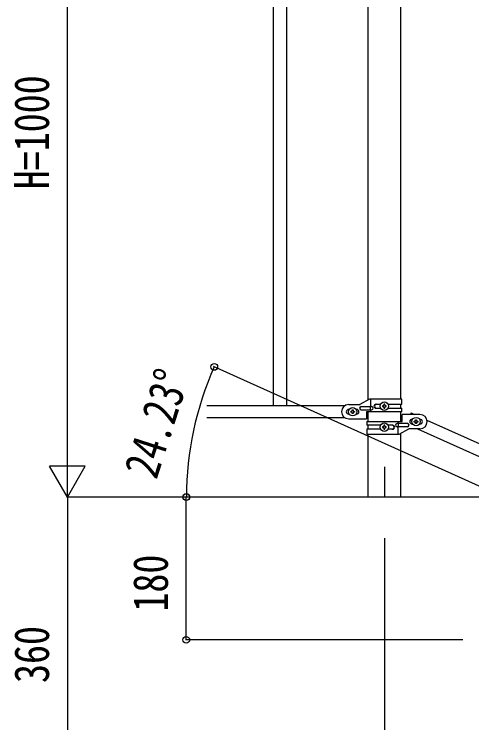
# Model space of a CAD drawing. Units: millimetres, scale not verified. Extents: x -4015 to 4015, y -2862 to 2860.
# Drawn here: x 1963 to 2540, y -1915 to -1021 of the extents above; entities that cross this region are included whole.
import ezdxf
from ezdxf.enums import TextEntityAlignment as Align

# ---------------------------------------------------------------- set-up
doc = ezdxf.new("R2010")
doc.units = ezdxf.units.MM
doc.header["$LTSCALE"] = 10
for name, color, linetype in [('0-2_YKK_12', 2, 'Continuous'), ('0-3_YKK_A1', 4, 'Continuous'), ('0-4_YKK_D', 6, 'Continuous')]:
    doc.layers.add(name, color=color, linetype=linetype)
doc.styles.add('ＭＳ ゴシック', font='')
doc.styles.get('ＭＳ ゴシック').set_extended_font_data('MS Gothic')

msp = doc.modelspace()

# ---------------------------------------------------------------- linework, layer by layer
at = {"layer": '0-2_YKK_12'}
for p in [(2429.69, -1591.78), (2429.69, -1600.24)]:
    msp.add_line(p, (2429.69, -1629.9), dxfattribs=at)
at = {"layer": '0-3_YKK_A1'}
for p, q in [((2289.19, -654.86), (2289.19, -1514.86)), ((2306.19, -654.86), (2306.19, -1514.86)), ((2409.44, -1507.16), (2409.44, -747.53)), ((2449.94, -747.53), (2449.94, -1506.36)), ((2410.81, -1506.36), (2398.69, -1513.36)), ((2451.69, -1506.36), (2410.81, -1506.36)), ((2412.72, -1515.86), (2412.72, -1506.36)), ((2451.69, -1512.86), (2451.69, -1506.36)), ((2379.71, -1514.86), (2205.83, -1514.86)), ((2384.69, -1513.36), (2398.69, -1513.36)), ((2400.49, -1515.86), (2413.57, -1515.86)), ((2412.16, -1519.86), (2412.16, -1515.86)), ((2419.09, -1512.86), (2425.02, -1512.86)), ((2419.09, -1517.86), (2425.01, -1517.86)), ((2428.25, -1514.88), (2427.29, -1514.88)), ((2431.13, -1515.84), (2432.09, -1515.84)), ((2434.36, -1512.86), (2451.69, -1512.86)), ((2434.36, -1517.86), (2451.69, -1517.86)), ((2449.94, -1512.86), (2449.94, -1517.86)), ((2451.69, -1522.36), (2451.69, -1517.86)), ((2385.32, -1519.36), (2384.69, -1519.36)), ((2385.32, -1525.36), (2384.69, -1525.36)), ((2388.25, -1522.84), (2387.29, -1522.84)), ((2391.13, -1521.88), (2392.09, -1521.88)), ((2394.69, -1519.36), (2394.06, -1519.36)), ((2394.69, -1525.36), (2394.06, -1525.36)), ((2400.49, -1519.86), (2413.57, -1519.86)), ((2407.19, -1522.36), (2407.19, -1531.36)), ((2451.69, -1522.36), (2407.19, -1522.36)), ((2409.44, -1534.81), (2409.44, -1522.36)), ((2412.72, -1522.36), (2412.72, -1519.86)), ((2449.94, -1522.36), (2449.94, -1534.81)), ((2452.19, -1534.81), (2452.19, -1525.81)), ((2474.69, -1525.81), (2452.19, -1525.81)), ((2463.65, -1523.87), (2462.77, -1525.81)), ((2463.65, -1523.87), (2467.96, -1525.81)), ((2379.71, -1529.86), (2205.83, -1529.86)), ((2384.69, -1531.36), (2407.19, -1531.36)), ((2407.69, -1534.81), (2407.69, -1539.31)), ((2407.69, -1534.81), (2452.19, -1534.81)), ((2446.66, -1534.81), (2446.66, -1537.31)), ((2464.69, -1531.81), (2465.32, -1531.81)), ((2468.25, -1535.29), (2467.29, -1535.29)), ((2471.13, -1534.33), (2472.09, -1534.33)), ((2474.06, -1531.81), (2474.69, -1531.81)), ((2483.46, -1532.86), (3187.96, -1849.92)), ((2425.01, -1539.31), (2407.69, -1539.31)), ((2407.69, -1544.31), (2407.69, -1550.81)), ((2425.02, -1544.31), (2407.69, -1544.31)), ((2409.44, -1544.31), (2409.44, -1539.31)), ((2428.25, -1541.33), (2427.29, -1541.33)), ((2431.13, -1542.29), (2432.09, -1542.29)), ((2440.28, -1539.31), (2434.36, -1539.31)), ((2440.28, -1544.31), (2434.36, -1544.31)), ((2458.89, -1537.31), (2445.81, -1537.31)), ((2458.89, -1541.31), (2445.81, -1541.31)), ((2446.66, -1541.31), (2446.66, -1550.81)), ((2447.21, -1537.31), (2447.21, -1541.31)), ((2448.56, -1550.81), (2460.69, -1543.81)), ((2474.69, -1543.81), (2460.69, -1543.81)), ((2464.69, -1537.81), (2465.32, -1537.81)), ((2471.41, -1543.88), (3175.92, -1860.95)), ((2474.06, -1537.81), (2474.69, -1537.81)), ((2407.69, -1550.81), (2448.56, -1550.81)), ((2409.44, -1629.9), (2409.44, -1550.81)), ((2449.94, -1550.02), (2449.94, -1629.9))]:
    msp.add_line(p, q, dxfattribs=at)
for points in [[(2427.29, -1514.88), (2427.29, -1515.84), (2428.25, -1515.84)], [(2430.17, -1513.92), (2430.17, -1512.96), (2429.21, -1512.96), (2429.21, -1513.92)], [(2429.21, -1516.8), (2429.21, -1517.76), (2430.17, -1517.76), (2430.17, -1516.8)], [(2432.09, -1515.84), (2432.09, -1514.88), (2431.13, -1514.88)], [(2387.29, -1522.84), (2387.29, -1521.88), (2388.25, -1521.88)], [(2389.21, -1520.92), (2389.21, -1519.96), (2390.17, -1519.96), (2390.17, -1520.92)], [(2390.17, -1523.8), (2390.17, -1524.76), (2389.21, -1524.76), (2389.21, -1523.8)], [(2392.09, -1521.88), (2392.09, -1522.84), (2391.13, -1522.84)], [(2467.29, -1535.29), (2467.29, -1534.33), (2468.25, -1534.33)], [(2469.21, -1533.37), (2469.21, -1532.41), (2470.17, -1532.41), (2470.17, -1533.37)], [(2470.17, -1536.25), (2470.17, -1537.21), (2469.21, -1537.21), (2469.21, -1536.25)], [(2472.09, -1534.33), (2472.09, -1535.29), (2471.13, -1535.29)], [(2427.29, -1541.33), (2427.29, -1542.29), (2428.25, -1542.29)], [(2430.17, -1540.37), (2430.17, -1539.41), (2429.21, -1539.41), (2429.21, -1540.37)], [(2429.21, -1543.25), (2429.21, -1544.21), (2430.17, -1544.21), (2430.17, -1543.25)], [(2432.09, -1542.29), (2432.09, -1541.33), (2431.13, -1541.33)], [(3379.69, -1989.9), (2579.69, -1629.9), (2179.69, -1629.9)]]:
    msp.add_lwpolyline(points, dxfattribs=at)
for centre in [(2389.69, -1522.36), (2429.69, -1515.36), (2429.69, -1541.81), (2469.69, -1534.81)]:
    msp.add_circle(centre, 5.3, dxfattribs=at)
for centre, radius, start, end in [((2384.69, -1522.36), 9, 90, 270), ((2400.49, -1517.86), 2, 90, 270), ((2413.57, -1517.86), 2, 270, 90), ((2419.09, -1515.36), 2.5, 90, 270), ((2419.84, -1515.36), 2.5, 90, 270), ((2428.25, -1513.92), 0.96, 270, 0), ((2428.25, -1516.8), 0.96, 0, 90), ((2431.13, -1513.92), 0.96, 180, 270), ((2431.13, -1516.8), 0.96, 90, 180), ((2384.69, -1522.36), 3, 90, 270), ((2388.25, -1520.92), 0.96, 270, 0), ((2388.25, -1523.8), 0.96, 0, 90), ((2391.13, -1520.92), 0.96, 180, 270), ((2391.13, -1523.8), 0.96, 90, 180), ((2394.69, -1522.36), 3, 270, 90), ((2474.69, -1534.81), 9, 270, 90), ((2464.69, -1534.81), 3, 90, 270), ((2468.25, -1533.37), 0.96, 270, 0), ((2468.25, -1536.25), 0.96, 0, 90), ((2471.13, -1533.37), 0.96, 180, 270), ((2471.13, -1536.25), 0.96, 90, 180), ((2474.69, -1534.81), 3, 270, 90), ((2428.25, -1540.37), 0.96, 270, 0), ((2428.25, -1543.25), 0.96, 0, 90), ((2431.13, -1540.37), 0.96, 180, 270), ((2431.13, -1543.25), 0.96, 90, 180), ((2439.53, -1541.81), 2.5, 270, 90), ((2440.28, -1541.81), 2.5, 270, 90), ((2445.81, -1539.31), 2, 90, 270), ((2458.89, -1539.31), 2, 270, 90)]:
    msp.add_arc(centre, radius, start, end, dxfattribs=at)
at = {"layer": '0-4_YKK_D'}
for p, q in [((2029.69, -1584.9), (2029.69, -674.9)), ((2578.78, -1629.49), (2214.17, -1465.42)), ((2029.69, -1629.9), (2029.69, -1551.96)), ((2029.69, -1629.9), (2007.19, -1590.93)), ((2052.19, -1590.93), (2007.19, -1590.93)), ((2029.69, -1629.9), (2052.19, -1590.93)), ((2133.69, -1629.9), (2028.69, -1629.9)), ((2308.65, -1629.9), (2028.69, -1629.9)), ((2029.69, -1629.9), (2029.69, -1989.9)), ((2278.69, -1629.9), (2178.69, -1629.9)), ((2179.69, -1809.9), (2179.69, -1629.9)), ((2429.69, -1681.9), (2429.69, -2140.9)), ((2528.69, -1809.9), (2178.69, -1809.9))]:
    msp.add_line(p, q, dxfattribs=at)
for centre in [(2215.08, -1465.83), (2179.69, -1629.9), (2179.87, -1629.9), (2179.69, -1809.9)]:
    msp.add_circle(centre, 4.25, dxfattribs=at)
msp.add_arc((2579.69, -1629.9), 399.82, 155.77225, 180, dxfattribs=at)

# ---------------------------------------------------------------- texts
at = {"layer": '0-4_YKK_D', "style": 'ＭＳ ゴシック', "width": 0.8}
for s, rotation, p in [('H=1000', 90, (2019.69, -1241.9)), ('24.23°', 72.224, (2154.69, -1612.94)), ('180', 90, (2169.69, -1774.3)), ('360', 90, (2019.69, -1864.3))]:
    msp.add_text(s, height=43.99, rotation=rotation, dxfattribs=at).set_placement(p, align=Align.BOTTOM_LEFT)

doc.saveas('drawing.dxf')
